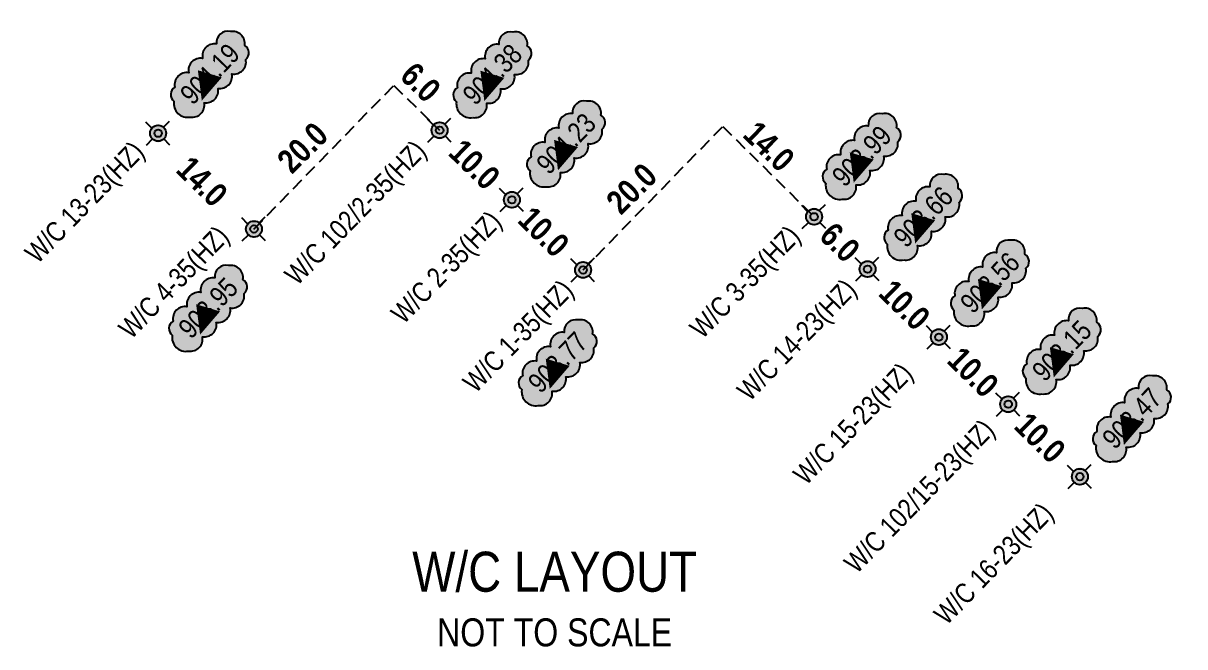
# Model space of a CAD drawing. Extents: x 393916 to 404684, y 6048329 to 6056646.
# Drawn here: x 399854 to 400435, y 6048770 to 6049082 of the extents above; entities that cross this region are included whole.
import ezdxf
from ezdxf.enums import TextEntityAlignment as Align

# ---------------------------------------------------------------- set-up
doc = ezdxf.new("R2010")
doc.units = 0
doc.header["$LTSCALE"] = 5
doc.linetypes.add('foc-TRAV', pattern=[1.875, 1.25, -0.625])
for name, color, linetype in [('C-WS-S', 13, 'Continuous'), ('DETAIL-T', 7, 'Continuous'), ('L-BD', 7, 'Continuous'), ('L-MON', 1, 'Continuous'), ('P-ELEVATION', 7, 'Continuous'), ('P-TRAV', 4, 'foc-TRAV')]:
    doc.layers.add(name, color=color, linetype=linetype)
doc.styles.add('80', font='ARIALN.TTF', dxfattribs={"height": 10})
doc.styles.add('80CG', font='ARIALN.TTF', dxfattribs={"height": 10})
doc.styles.add('80L', font='ARIALN.TTF', dxfattribs={"height": 10})
doc.styles.add('BOLD', font='ARIALNB.TTF')

# ---------------------------------------------------------------- blocks, each defined once
blk = doc.blocks.new('wa')
at = {"layer": 'P-ELEVATION'}
h = blk.add_hatch(color=111, dxfattribs=at)
h.dxf.hatch_style = 1
edge = h.paths.add_edge_path()
edge.add_arc((-17.35, -4.5), 6.1, 215, 325)
edge.add_arc((-7.35, -4.5), 6.1, 215, 325)
edge.add_arc((2.65, -4.5), 6.1, 215, 325)
edge.add_arc((12.65, -4.5), 6.1, 215, 325)
edge.add_arc((18.14, -3.7), 4.32, 263.43363, 373.43363)
edge.add_arc((18.85, 2.3), 6.1, 305, 415)
edge.add_arc((17.45, 4.39), 5.69, 30.69553, 140.69553)
edge.add_arc((8.05, 4.5), 6.1, 35, 145)
edge.add_arc((-1.95, 4.5), 6.1, 35, 145)
edge.add_arc((-11.95, 4.5), 6.1, 35, 145)
edge.add_arc((-18.04, 3.81), 4.33, 75.42608, 185.42608)
edge.add_arc((-18.36, -2.3), 6.96, 125, 235)
at = {"color": 240, "flags": 128}
blk.add_lwpolyline([(-22.35, -8, 0.520567), (-12.35, -8, 0.520567), (-2.35, -8, 0.520567), (7.65, -8, 0.520567), (17.65, -8, 0.520567), (22.35, -2.7, 0.520567), (22.35, 7.3, 0.520567), (13.05, 8, 0.520567), (3.05, 8, 0.520567), (-6.95, 8, 0.520567), (-16.95, 8, 0.520567), (-22.35, 3.4, 0.520567)], format="xyb", close=True, dxfattribs=at)
at = {"layer": 'P-ELEVATION', "color": 240, "flags": 128}
blk.add_lwpolyline([(0, 0, 12.5, 0, 0), (-12.42, -6.43, 0, 0, 0)], format="xyseb", dxfattribs=at)
at = {"layer": 'P-ELEVATION', "color": 240, "style": '80'}
blk.add_attdef('ELEVATION', text='', height=10, dxfattribs=at).set_placement((0, 0), align=Align.MIDDLE_CENTER)
blk = doc.blocks.new('WC')
at = {"layer": 'L-MON'}
h = blk.add_hatch(color=255, dxfattribs=at)
h.dxf.hatch_style = 1
edge = h.paths.add_edge_path()
edge.add_arc((0, 0), 0.9, 0, 360)
at = {"layer": 'L-MON', "color": 240, "flags": 128}
for points in [[(0.52, 0.61), (1.13, 1.21)], [(-0.62, 0.5), (-1.23, 1.12)], [(-1.18, -1.18), (-0.56, -0.57)], [(1.16, -1.18), (0.56, -0.57)]]:
    blk.add_lwpolyline(points, dxfattribs=at)
at = {"layer": 'L-MON', "color": 240}
for radius in [0.8, 0.373]:
    blk.add_circle((0, 0), radius, dxfattribs=at)

msp = doc.modelspace()

# ---------------------------------------------------------------- linework, layer by layer
at = {"layer": 'P-TRAV'}
for p, q in [((399969.211, 6048978.75), (400039.116, 6049050.54)), ((400039.116, 6049050.54), (400062.099, 6049028.162)), ((400133.859, 6048958.287), (400203.763, 6049030.077)), ((400203.763, 6049030.077), (400249.459, 6048984.885))]:
    msp.add_line(p, q, dxfattribs=at)

# ---------------------------------------------------------------- block references
at = {"xscale": 0.99957729, "yscale": 0.99957729, "zscale": 0.99957729, "rotation": 45.99999999999999}
for p, values in [((399947.109, 6049056.355), {'ELEVATION': '904.19'}), ((400088.484, 6049056.134), {'ELEVATION': '904.38'}), ((400125.341, 6049021.518), {'ELEVATION': '904.23'}), ((400273.296, 6049015.302), {'ELEVATION': '903.99'}), ((400304.064, 6048984.892), {'ELEVATION': '903.66'}), ((400337.43, 6048951.96), {'ELEVATION': '903.56'}), ((399946.247, 6048939.33), {'ELEVATION': '903.95'}), ((400373.405, 6048917.928), {'ELEVATION': '903.15'}), ((400121.179, 6048912.129), {'ELEVATION': '903.77'}), ((400408.494, 6048884.133), {'ELEVATION': '903.47'})]:
    msp.add_blockref('wa', p, dxfattribs=at).add_auto_attribs(values)
at = {"layer": 'C-WS-S', "xscale": 4.99999999999998, "yscale": 4.99999999999998}
for p, zscale in [((399921.259, 6049026.652), 4.99999999999998), ((400062.099, 6049028.162), 9.995772899999924), ((400098.259, 6048993.357), 9.995772899999924), ((400249.459, 6048984.885), 9.995772899999924), ((399969.211, 6048978.75), 4.99999999999998), ((400133.859, 6048958.287), 9.995772899999924), ((400276.229, 6048958.687), 9.995772899999924), ((400311.884, 6048924.702), 9.995772899999924), ((400346.624, 6048891.142), 9.995772899999924), ((400382.454, 6048854.902), 9.995772899999924)]:
    msp.add_blockref('WC', p, dxfattribs=dict(at, zscale=zscale))

# ---------------------------------------------------------------- texts
at = {"layer": 'DETAIL-T', "color": 3, "insert": (400119.652, 6048793.61), "char_height": 19.99492, "width": 142.3057, "attachment_point": 5, "style": '80CG'}
msp.add_mtext('W/C LAYOUT\\P{\\H0.7x;NOT TO SCALE}', dxfattribs=at)
at = {"layer": 'L-BD', "color": 3, "style": 'BOLD'}
for s, rotation, p in [('6.0', 315.762496, (400052.658, 6049052.158)), ('20.0', 44.846653, (399993.482, 6049019.479)), ('14.0', 315.762496, (400226.989, 6049020.131)), ('10.0', 315.762496, (400079.632, 6049011.089)), ('14.0', 315.762496, (399943.302, 6049002.567)), ('20.0', 44.846653, (400158.129, 6048999.016)), ('10.0', 315.762496, (400114.249, 6048977.381)), ('6.0', 315.762496, (400262.444, 6048972.109)), ('10.0', 315.762496, (400294.803, 6048940.811)), ('10.0', 315.762496, (400329.081, 6048907.214)), ('10.0', 315.762496, (400362.587, 6048874.374))]:
    msp.add_text(s, height=11.9949, rotation=rotation, dxfattribs=at).set_placement(p, align=Align.MIDDLE_CENTER)
at = {"layer": 'L-BD', "char_height": 10, "attachment_point": 2, "style": '80L'}
for s, insert, width, rotation in [('W/C 13-23(HZ)', (399880.796, 6048995.703), 77.04407, 45.762496), ('W/C 102/2-35(HZ)', (400016.294, 6048990.456), 92.97176, 45.762496), ('W/C 2-35(HZ)', (400061.749, 6048963.167), 70.67299, 45.762496), ('W/C 4-35(HZ)', (399925.435, 6048955.666), 77.04407, 45.762496), ('W/C 3-35(HZ)', (400211.262, 6048955.834), 77.04407, 45.762496), ('W/C 1-35(HZ)', (400097.74, 6048928.709), 70.67299, 45.762496), ('W/C 14-23(HZ)', (400237.121, 6048926.859), 78.28829, 45.762496), ('W/C 15-23(HZ)', (400265.315, 6048884.887), 77.04407, 45.762496), ('W/C 102/15-23(HZ)', (400298.44, 6048848.649), 99.34284, 45.762496), ('W/C 16-23(HZ)', (400335.658, 6048814.906), 99.34284, 45.7625)]:
    msp.add_mtext(s, dxfattribs=dict(at, insert=insert, width=width, rotation=rotation))

doc.saveas('drawing.dxf')
